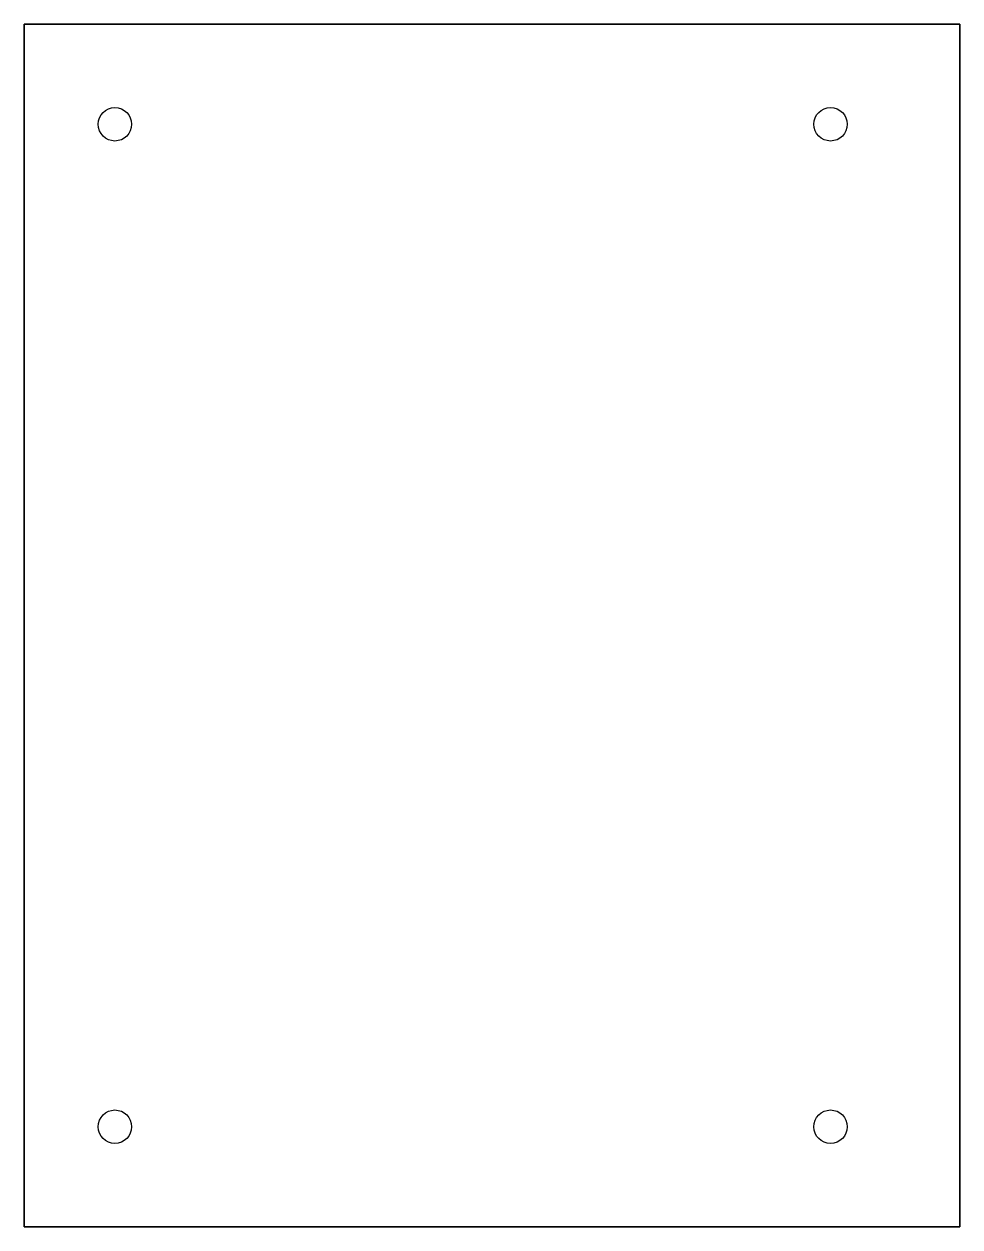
# Model space of a CAD drawing. Header units: millimetres. Extents: x -40 to 100, y 0 to 180.
import ezdxf

# ---------------------------------------------------------------- set-up
doc = ezdxf.new("R2010")
doc.units = ezdxf.units.MM
doc.layers.get('0').update_dxf_attribs({"linetype": 'CONTINUOUS'})

msp = doc.modelspace()

# ---------------------------------------------------------------- linework, layer by layer
for points in [[(100, 0), (-40, 0), (-40, 180), (100, 180)], [(-40, 180), (-40, 0), (100, 0), (100, 180)]]:
    msp.add_lwpolyline(points, close=True)
for centre in [(-26.41, 165), (-26.41, 165), (80.64, 165), (80.64, 165), (-26.41, 15), (-26.41, 15), (80.64, 15), (80.64, 15)]:
    msp.add_circle(centre, 2.5)

doc.saveas('drawing.dxf')
